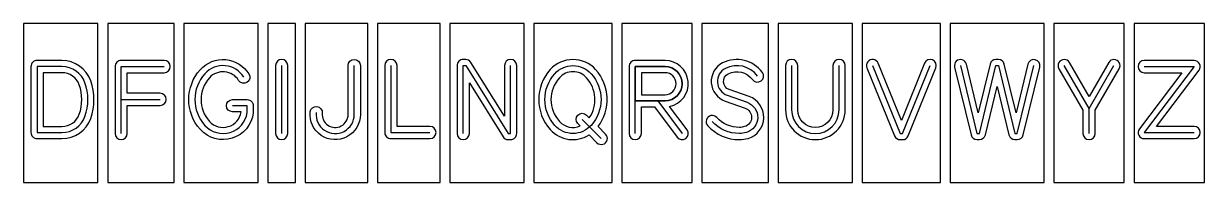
# Model space of a CAD drawing. Header units: millimetres. Extents: x 0 to 242, y 0 to 33.
import ezdxf

# ---------------------------------------------------------------- set-up
doc = ezdxf.new("R2010")
doc.units = ezdxf.units.MM

msp = doc.modelspace()

# ---------------------------------------------------------------- linework, layer by layer
for p, q in [((52.8, 23.9), (52.8, 10)), ((218, 15.1), (212.9, 23.9)), ((218, 15.1), (223.1, 23.9)), ((19.95, 17), (27.95, 17)), ((129.75, 16.7), (134.75, 10)), ((218, 10), (218, 15.1)), ((114.3, 12.9), (118.2, 9))]:
    msp.add_line(p, q)
for points in [[(0, 0), (15.2, 0), (15.2, 32.5), (0, 32.5)], [(17.2, 0), (30.8, 0), (30.8, 32.5), (17.2, 32.5)], [(32.8, 0), (48, 0), (48, 32.5), (32.8, 32.5)], [(50, 0), (55.6, 0), (55.6, 32.5), (50, 32.5)], [(57.6, 0), (70.4, 0), (70.4, 32.5), (57.6, 32.5)], [(72.4, 0), (85.2, 0), (85.2, 32.5), (72.4, 32.5)], [(87.2, 0), (102.4, 0), (102.4, 32.5), (87.2, 32.5)], [(104.4, 0), (120.4, 0), (120.4, 32.5), (104.4, 32.5)], [(122.4, 0), (136.8, 0), (136.8, 32.5), (122.4, 32.5)], [(138.8, 0), (152.4, 0), (152.4, 32.5), (138.8, 32.5)], [(154.4, 0), (169.6, 0), (169.6, 32.5), (154.4, 32.5)], [(171.6, 0), (187.6, 0), (187.6, 32.5), (171.6, 32.5)], [(189.6, 0), (208.8, 0), (208.8, 32.5), (189.6, 32.5)], [(210.8, 0), (225.2, 0), (225.2, 32.5), (210.8, 32.5)], [(227.2, 0), (241.6, 0), (241.6, 32.5), (227.2, 32.5)]]:
    msp.add_lwpolyline(points, close=True)
for points in [[(2.75, 24.95, 0.414214), (1.5, 23.7), (1.5, 10.2, 0.414214), (2.75, 8.95), (7.85, 8.95, 0.31696), (13.73, 13.1, 0.173214), (13.73, 20.8, 0.31696), (7.85, 24.95)], [(27.95, 15.75, 1), (27.95, 18.25), (21.2, 18.25), (21.2, 22.45), (28.75, 22.45, 1), (28.75, 24.95), (19.95, 24.95, 0.414214), (18.7, 23.7), (18.7, 10, 1), (21.2, 10), (21.2, 15.75)], [(46.11, 22.19, -1), (43.99, 20.88, 0.499326), (38.02, 21.41, 0.384615), (38.02, 12.49, 0.633953), (44.51, 14.45), (42.75, 14.45, -1), (42.75, 16.95), (45.75, 16.95, -0.414214), (47, 15.7), (47, 14.21, -0.641205), (36.16, 10.81, -0.384615), (36.16, 23.09, -0.499326)], [(54.05, 23.9, 1), (51.55, 23.9), (51.55, 10, 1), (54.05, 10)], [(66.4, 23.9, -1), (68.9, 23.9), (68.9, 13.89, -1.053457), (58.63, 14.43, -1), (61.11, 14.17, 1.053457), (66.4, 13.89)], [(83.15, 8.95, 1), (83.15, 11.45), (76.4, 11.45), (76.4, 23.9, 1), (73.9, 23.9), (73.9, 10.2, 0.414214), (75.15, 8.95)], [(88.7, 10, 1), (91.2, 10), (91.2, 20.35), (98.09, 9.34, 0.25842), (99.15, 8.75), (99.65, 8.75, 0.414214), (100.9, 10), (100.9, 23.9, 1), (98.4, 23.9), (98.4, 13.55), (91.51, 24.56, 0.25842), (90.45, 25.15), (89.95, 25.15, 0.414214), (88.7, 23.9)], [(107.76, 23.09, 0.384615), (107.76, 10.81, 0.364275), (115.72, 9.71), (117.32, 8.12, 1), (119.08, 9.88), (117.54, 11.42, 0.359959), (117.04, 23.09, 0.444444)], [(125.15, 24.95, 0.414214), (123.9, 23.7), (123.9, 10, 1), (126.4, 10), (126.4, 15.45), (129.12, 15.45), (133.75, 9.25, 1), (135.75, 10.75), (132.17, 15.54, 0.906539), (131.25, 24.95)], [(146.45, 8.75, 0.072565), (148.24, 9.01, 0.726023), (148.45, 17.57), (144.37, 19.01, -0.658677), (144.15, 22.22, -0.368457), (149.14, 21.03, 1), (151.16, 22.5, 0.368457), (143.02, 24.45, 0.658677), (143.53, 16.65), (147.62, 15.21, -0.726023), (147.52, 11.41, -0.072565), (146.45, 11.25, -0.211332), (141.82, 13.3, 1), (139.97, 11.61, 0.211332)], [(158.4, 23.9, 1), (155.9, 23.9), (155.9, 14.85, 1), (168.1, 14.85), (168.1, 23.9, 1), (165.6, 23.9), (165.6, 14.85, -1), (158.4, 14.85)], [(174.86, 24.37, 1), (172.54, 23.43), (178.19, 9.53, 0.305156), (179.35, 8.75), (179.85, 8.75, 0.305156), (181.01, 9.53), (186.66, 23.43, 1), (184.34, 24.37), (179.6, 12.7)], [(192.91, 24.19, 1), (190.49, 23.61), (193.86, 9.71, 0.346048), (195.07, 8.75), (195.57, 8.75, 0.346048), (196.79, 9.71), (199.2, 19.63), (201.61, 9.71, 0.346048), (202.82, 8.75), (203.32, 8.75, 0.346048), (204.54, 9.71), (207.91, 23.61, 1), (205.49, 24.19), (203.07, 14.27), (200.66, 24.19, 0.346048), (199.45, 25.15), (198.95, 25.15, 0.346048), (197.74, 24.19), (195.32, 14.27)], [(213.98, 24.53, 1), (211.82, 23.27), (216.75, 14.76), (216.75, 10, 1), (219.25, 10), (219.25, 14.76), (224.18, 23.27, 1), (222.02, 24.53), (218, 17.59)], [(229.3, 24.95, 1), (229.3, 22.45), (236.99, 22.45), (228.3, 10.95, 0.61926), (229.3, 8.95), (239.5, 8.95, 1), (239.5, 11.45), (231.81, 11.45), (240.5, 22.95, 0.61926), (239.5, 24.95)], [(2.75, 23.7), (2.75, 10.2), (7.85, 10.2, 0.31696), (12.56, 13.52, 0.173214), (12.56, 20.38, 0.31696), (7.85, 23.7)], [(7.85, 22.45), (4, 22.45), (4, 11.45), (7.85, 11.45, 0.31696), (11.38, 13.94, 0.173214), (11.38, 19.96, 0.31696)], [(116.11, 22.25, -0.384615), (116.11, 11.65, -0.444444), (108.69, 11.65, -0.384615), (108.69, 22.25, -0.444444)], [(109.62, 21.41, 0.384615), (109.62, 12.49, 0.320799), (113.88, 11.55), (113.42, 12.02, -1), (115.18, 13.78), (115.75, 13.21, 0.345281), (115.18, 21.41, 0.444444)], [(131.25, 22.45), (126.4, 22.45), (126.4, 17.95), (131.25, 17.95, 1)]]:
    msp.add_lwpolyline(points, format="xyb", close=True)
for points in [[(19.95, 10), (19.95, 23.7), (28.75, 23.7)], [(75.15, 23.9), (75.15, 10.2), (83.15, 10.2)], [(89.95, 10), (89.95, 23.9), (90.45, 23.9), (99.15, 10), (99.65, 10), (99.65, 23.9)], [(173.7, 23.9), (179.35, 10), (179.85, 10), (185.5, 23.9)], [(191.7, 23.9), (195.07, 10), (195.57, 10), (198.95, 23.9), (199.45, 23.9), (202.82, 10), (203.32, 10), (206.7, 23.9)], [(229.3, 23.7), (239.5, 23.7), (229.3, 10.2), (239.5, 10.2)]]:
    msp.add_lwpolyline(points)
for points in [[(45.05, 21.53, 0.499326), (37.09, 22.25, 0.384615), (37.09, 11.65, 0.635938), (45.75, 14.29), (45.75, 15.7), (42.75, 15.7)], [(59.87, 14.3, 1.053457), (67.65, 13.89), (67.65, 23.9)], [(125.15, 10), (125.15, 23.7), (125.15, 16.7), (131.25, 16.7, 1), (131.25, 23.7), (125.15, 23.7)], [(125.15, 10), (125.15, 23.7), (131.25, 23.7, -1), (131.25, 16.7), (125.15, 16.7)], [(150.15, 21.77, 0.368457), (143.59, 23.33, 0.658677), (143.95, 17.83), (148.03, 16.39, -0.726023), (147.88, 10.21, -0.072565), (146.45, 10, -0.211332), (140.9, 12.46)], [(157.15, 23.9), (157.15, 14.85, 1), (166.85, 14.85), (166.85, 23.9)]]:
    msp.add_lwpolyline(points, format="xyb")

doc.saveas('drawing.dxf')
